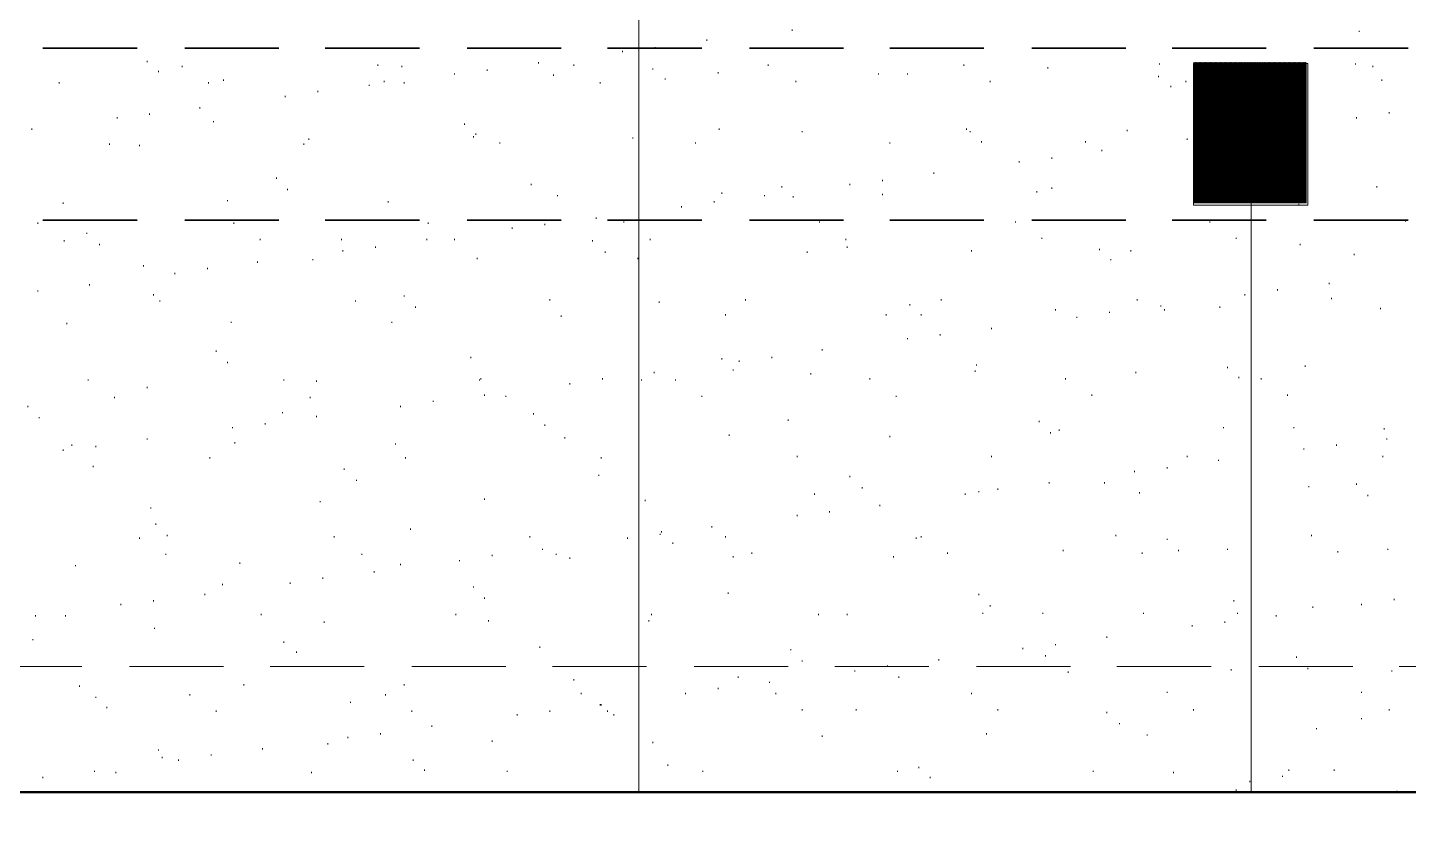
# Model space of a CAD drawing. Header units: inches. Extents: x 5 to 516, y -193 to 129.
# Drawn here: x 52.475 to 56.143, y -55.033 to -52.918 of the extents above; entities that cross this region are included whole.
import ezdxf

# ---------------------------------------------------------------- set-up
doc = ezdxf.new("R2010")
doc.units = ezdxf.units.IN
doc.header["$MEASUREMENT"] = 0
doc.layers.add('PDF4_Geometry', color=7, linetype='Continuous')

msp = doc.modelspace()

# ---------------------------------------------------------------- linework, layer by layer
at = {"layer": 'PDF4_Geometry', "lineweight": 15}
for points in [[(54.0987505, -54.9496512), (54.0987505, -46.9696506)], [(54.505421, -52.9263153), (54.505421, -52.9229787)], [(56.0120875, -52.9296451), (56.0120875, -52.9263153)], [(54.1420855, -52.97298), (54.1420855, -52.9696503)], [(54.27875, -52.9529809), (54.27875, -52.9496511)], [(52.7920826, -53.0096486), (52.7920826, -53.006312)], [(54.0554155, -52.982983), (54.0554155, -52.9796465)], [(52.8220848, -53.0363142), (52.8220848, -53.0329844)], [(52.885419, -53.0229814), (52.885419, -53.0196448)], [(53.4054182, -53.0196448), (53.4054182, -53.016315)], [(53.4687523, -53.0229814), (53.4687523, -53.0196448)], [(53.6087534, -53.0429806), (53.6087534, -53.0396508)], [(53.6954166, -53.0329844), (53.6954166, -53.0296478)], [(53.8320879, -53.0129784), (53.8320879, -53.0096486)], [(53.8720863, -53.0463172), (53.8720863, -53.0429806)], [(53.9254174, -53.0196448), (53.9254174, -53.016315)], [(54.1354191, -53.0296478), (54.1354191, -53.0263112)], [(54.3087521, -53.0396508), (54.3087521, -53.0363142)], [(54.4420868, -53.0196448), (54.4420868, -53.016315)], [(54.7354218, -53.0429806), (54.7354218, -53.0396508)], [(54.8120888, -53.0429806), (54.8120888, -53.0396508)], [(54.9620861, -53.0196448), (54.9620861, -53.016315)], [(55.1854205, -53.0263112), (55.1854205, -53.0229814)], [(55.4820853, -53.016315), (55.4820853, -53.0129784)], [(55.6220864, -53.0196448), (55.6220864, -53.016315)], [(56.0020845, -53.016315), (56.0020845, -53.0129784)], [(56.0487493, -53.0229814), (56.0487493, -53.0196448)], [(52.558752, -53.0663164), (52.558752, -53.0629798)], [(52.9554195, -53.0663164), (52.9554195, -53.0629798)], [(52.9954179, -53.05965), (52.9954179, -53.0563134)], [(53.3820824, -53.0729828), (53.3820824, -53.0696462)], [(53.4220876, -53.0629798), (53.4220876, -53.05965)], [(53.4754187, -53.0663164), (53.4754187, -53.0629798)], [(53.9954179, -53.0663164), (53.9954179, -53.0629798)], [(54.168751, -53.0563134), (54.168751, -53.0529836)], [(54.5154172, -53.0629798), (54.5154172, -53.05965)], [(55.0320866, -53.0629798), (55.0320866, -53.05965)], [(55.4787555, -53.049647), (55.4787555, -53.0463172)], [(55.5120874, -53.0763126), (55.5120874, -53.0729828)], [(55.5520858, -53.0629798), (55.5520858, -53.05965)], [(56.072085, -53.05965), (56.072085, -53.0563134)], [(53.1587548, -53.1029782), (53.1587548, -53.0996484)], [(53.2454179, -53.0896454), (53.2454179, -53.0863156)], [(55.7654173, -53.3063134), (55.7654173, -53.0963134), (55.6820839, -53.0963134), (55.6820839, -53.3063134)], [(52.798749, -53.1496497), (52.798749, -53.1463132)], [(52.9320837, -53.1329803), (52.9320837, -53.1296505)], [(56.0920843, -53.1463132), (56.0920843, -53.1429833)], [(52.4854217, -53.1896481), (52.4854217, -53.1863115)], [(52.7120859, -53.1596459), (52.7120859, -53.1563161)], [(52.9687523, -53.1696489), (52.9687523, -53.1663123)], [(53.635419, -53.1763153), (53.635419, -53.1729787)], [(54.3120887, -53.1896481), (54.3120887, -53.1863115)], [(54.9687525, -53.1896481), (54.9687525, -53.1863115)], [(55.3954222, -53.1929779), (55.3954222, -53.1896481)], [(55.7787501, -53.1896481), (55.7787501, -53.1863115)], [(55.8454208, -53.1763153), (55.8454208, -53.1729787)], [(56.0054211, -53.1596459), (56.0054211, -53.1563161)], [(52.6920867, -53.2296465), (52.6920867, -53.2263167)], [(53.2087493, -53.2296465), (53.2087493, -53.2263167)], [(53.2220821, -53.2163137), (53.2220821, -53.2129839)], [(53.6587548, -53.2096473), (53.6587548, -53.2063175)], [(53.6654212, -53.2029809), (53.6654212, -53.1996511)], [(53.7287554, -53.2263167), (53.7287554, -53.2229801)], [(54.0820879, -53.2129839), (54.0820879, -53.2096473)], [(54.2487546, -53.2263167), (54.2487546, -53.2229801)], [(54.5320866, -53.1963145), (54.5320866, -53.1929779)], [(54.7654172, -53.2263167), (54.7654172, -53.2229801)], [(54.9787555, -53.1963145), (54.9787555, -53.1929779)], [(55.0087509, -53.2229801), (55.0087509, -53.2196503)], [(55.2854164, -53.2229801), (55.2854164, -53.2196503)], [(55.5554156, -53.2163137), (55.5554156, -53.2129839)], [(55.6420856, -53.2063175), (55.6420856, -53.2029809)], [(55.6554183, -53.2096473), (55.6554183, -53.2063175)], [(55.7254189, -53.1996511), (55.7254189, -54.9496512)], [(55.8054156, -53.2229801), (55.8054156, -53.2196503)], [(52.7720835, -53.2329831), (52.7720835, -53.2296465)], [(55.1954167, -53.2663151), (55.1954167, -53.2629784)], [(55.3287514, -53.2463158), (55.3287514, -53.2429793)], [(55.1087535, -53.2763112), (55.1087535, -53.2729814)], [(53.135419, -53.3196462), (53.135419, -53.3163164)], [(53.8120887, -53.3363156), (53.8120887, -53.332979)], [(54.6587549, -53.3363156), (54.6587549, -53.332979)], [(54.745418, -53.3263126), (54.745418, -53.3229828)], [(54.8820825, -53.3063134), (54.8820825, -53.3029836)], [(53.1654212, -53.3496484), (53.1654212, -53.3463118)], [(53.8820824, -53.3663178), (53.8820824, -53.3629812)], [(54.3187551, -53.3596446), (54.3187551, -53.3563148)], [(54.4320839, -53.3663178), (54.4320839, -53.3629812)], [(54.4787554, -53.342982), (54.4787554, -53.3396454)], [(54.5087508, -53.3696476), (54.5087508, -53.3663178)], [(54.745418, -53.3629812), (54.745418, -53.3596446)], [(55.1554183, -53.3563148), (55.1554183, -53.3529782)], [(55.1954167, -53.3463118), (55.1954167, -53.342982)], [(55.6320826, -53.342982), (55.6320826, -53.3396454)], [(55.822085, -53.3629812), (55.822085, -53.3596446)], [(56.0587523, -53.342982), (56.0587523, -53.3396454)], [(52.568755, -53.386317), (52.568755, -53.3829803)], [(53.0054209, -53.3796506), (53.0054209, -53.376314)], [(53.4320838, -53.3829803), (53.4320838, -53.3796506)], [(54.212086, -53.3963132), (54.212086, -53.3929833)], [(54.2987491, -53.3829803), (54.2987491, -53.3796506)], [(55.8520872, -53.3896467), (55.8520872, -53.386317)], [(52.5020842, -53.4396481), (52.5020842, -53.4363115)], [(53.0220835, -53.4396481), (53.0220835, -53.4363115)], [(53.5387529, -53.4396481), (53.5387529, -53.4363115)], [(53.8487505, -53.4429779), (53.8487505, -53.4396481)], [(53.9854218, -53.4263153), (53.9854218, -53.4229787)], [(54.0587521, -53.4363115), (54.0587521, -53.4329817)], [(54.5787513, -53.4363115), (54.5787513, -53.4329817)], [(55.0987506, -53.4363115), (55.0987506, -53.4329817)], [(55.61542, -53.4363115), (55.61542, -53.4329817)], [(56.1354192, -53.4329817), (56.1354192, -53.4296451)], [(52.5720848, -53.4863129), (52.5720848, -53.4829831)], [(52.6320823, -53.4663137), (52.6320823, -53.4629839)], [(53.092084, -53.4829831), (53.092084, -53.4796465)], [(53.3087521, -53.4829831), (53.3087521, -53.4796465)], [(53.5354163, -53.4829831), (53.5354163, -53.4796465)], [(53.6087534, -53.4829831), (53.6087534, -53.4796465)], [(53.7620873, -53.4529809), (53.7620873, -53.4496511)], [(53.9754188, -53.4863129), (53.9754188, -53.4829831)], [(54.1287527, -53.4829831), (54.1287527, -53.4796465)], [(54.6487519, -53.4829831), (54.6487519, -53.4796465)], [(55.1687511, -53.4796465), (55.1687511, -53.4763167)], [(55.6854205, -53.4796465), (55.6854205, -53.4763167)], [(52.6654211, -53.4963159), (52.6654211, -53.4929793)], [(53.3120887, -53.5129785), (53.3120887, -53.5096487)], [(53.3987518, -53.5029823), (53.3987518, -53.4996457)], [(54.0087508, -53.5163151), (54.0087508, -53.5129785)], [(54.5454194, -53.5163151), (54.5454194, -53.5129785)], [(54.6520885, -53.5029823), (54.6520885, -53.4996457)], [(54.9820852, -53.5129785), (54.9820852, -53.5096487)], [(55.322085, -53.5096487), (55.322085, -53.5063121)], [(55.4054183, -53.5129785), (55.4054183, -53.5096487)], [(55.855417, -53.4963159), (55.855417, -53.4929793)], [(55.9987547, -53.5229815), (55.9987547, -53.5196449)], [(52.7820865, -53.5529836), (52.7820865, -53.549647)], [(52.9520829, -53.55965), (52.9520829, -53.5563134)], [(53.0854176, -53.5429806), (53.0854176, -53.5396509)], [(53.2320851, -53.5363142), (53.2320851, -53.5329845)], [(53.668751, -53.5329845), (53.668751, -53.5296479)], [(54.0954207, -53.5329845), (54.0954207, -53.5296479)], [(55.3520872, -53.5363142), (55.3520872, -53.5329845)], [(52.8654198, -53.5729828), (52.8654198, -53.5696462)], [(52.5020842, -53.6196476), (52.5020842, -53.6163178)], [(52.6387487, -53.6029782), (52.6387487, -53.5996484)], [(52.808752, -53.6296506), (52.808752, -53.626314)], [(53.4754187, -53.6329804), (53.4754187, -53.6296506)], [(55.7087495, -53.6296506), (55.7087495, -53.626314)], [(55.7954195, -53.6163178), (55.7954195, -53.6129812)], [(55.932084, -53.5996484), (55.932084, -53.5963118)], [(52.8254214, -53.6463132), (52.8254214, -53.6429834)], [(53.3454206, -53.6463132), (53.3454206, -53.6429834)], [(53.5054209, -53.6629825), (53.5054209, -53.659646)], [(53.8620833, -53.6429834), (53.8620833, -53.6396468)], [(54.1520885, -53.6496498), (54.1520885, -53.6463132)], [(54.3820825, -53.6429834), (54.3820825, -53.6396468)], [(54.8187552, -53.6563161), (54.8187552, -53.6529796)], [(54.9020885, -53.6429834), (54.9020885, -53.6396468)], [(55.2054197, -53.669649), (55.2054197, -53.6663124)], [(55.4220877, -53.6429834), (55.4220877, -53.6396468)], [(55.4854219, -53.659646), (55.4854219, -53.6563161)], [(55.4954181, -53.669649), (55.4954181, -53.6663124)], [(55.6420856, -53.6629825), (55.6420856, -53.659646)], [(55.9387504, -53.6396468), (55.9387504, -53.636317)], [(56.0687553, -53.6663124), (56.0687553, -53.6629825)], [(52.5787512, -53.7063175), (52.5787512, -53.7029809)], [(53.0154171, -53.7029809), (53.0154171, -53.6996511)], [(53.4420867, -53.7029809), (53.4420867, -53.6996511)], [(53.8920854, -53.6863115), (53.8920854, -53.6829818)], [(54.3287513, -53.6829818), (54.3287513, -53.6796451)], [(54.755421, -53.6829818), (54.755421, -53.6796451)], [(54.8487506, -53.6829818), (54.8487506, -53.6796451)], [(55.2620874, -53.6896481), (55.2620874, -53.6863115)], [(55.3487506, -53.6763154), (55.3487506, -53.6729788)], [(54.8987519, -53.7363129), (54.8987519, -53.7329831)], [(55.0354164, -53.7196503), (55.0354164, -53.7163137)], [(52.9754187, -53.7796479), (52.9754187, -53.7763113)], [(54.5854177, -53.7763113), (54.5854177, -53.7729815)], [(54.8120888, -53.7463159), (54.8120888, -53.7429793)], [(53.0054209, -53.80965), (53.0054209, -53.8063134)], [(53.6520884, -53.7963173), (53.6520884, -53.7929807)], [(54.3187551, -53.799647), (54.3187551, -53.7963173)], [(54.3654199, -53.8063134), (54.3654199, -53.8029837)], [(54.452083, -53.7963173), (54.452083, -53.7929807)], [(54.995418, -53.8163164), (54.995418, -53.8129799)], [(53.678754, -53.8529782), (53.678754, -53.8496484)], [(54.0020843, -53.8529782), (54.0020843, -53.8496484)], [(54.1387488, -53.8363157), (54.1387488, -53.832979)], [(54.3487505, -53.8296492), (54.3487505, -53.8263127)], [(54.5554155, -53.8396454), (54.5554155, -53.8363157)], [(54.7120861, -53.8529782), (54.7120861, -53.8496484)], [(54.9920882, -53.832979), (54.9920882, -53.8296492)], [(55.2320853, -53.8529782), (55.2320853, -53.8496484)], [(55.4187511, -53.8363157), (55.4187511, -53.832979)], [(55.6620847, -53.8229828), (55.6620847, -53.8196463)], [(55.6920869, -53.8496484), (55.6920869, -53.8463118)], [(55.7520845, -53.8529782), (55.7520845, -53.8496484)], [(55.8687498, -53.8196463), (55.8687498, -53.8163164)], [(52.6354189, -53.8563148), (52.6354189, -53.8529782)], [(52.7920826, -53.876314), (52.7920826, -53.8729842)], [(53.1554181, -53.8563148), (53.1554181, -53.8529782)], [(53.2420881, -53.8596446), (53.2420881, -53.8563148)], [(53.6754174, -53.8563148), (53.6754174, -53.8529782)], [(53.9154212, -53.8663178), (53.9154212, -53.8629812)], [(54.1054169, -53.8563148), (54.1054169, -53.8529782)], [(54.1954166, -53.8563148), (54.1954166, -53.8529782)], [(52.4754187, -53.9263154), (52.4754187, -53.9229788)], [(52.7054195, -53.9029796), (52.7054195, -53.8996498)], [(53.2254187, -53.9029796), (53.2254187, -53.8996498)], [(53.4654157, -53.9263154), (53.4654157, -53.9229788)], [(53.5520857, -53.9129826), (53.5520857, -53.909646)], [(53.6887502, -53.8963132), (53.6887502, -53.8929834)], [(53.7454179, -53.8996498), (53.7454179, -53.8963132)], [(54.2654172, -53.8996498), (54.2654172, -53.8963132)], [(54.7820866, -53.8996498), (54.7820866, -53.8963132)], [(55.3020858, -53.8963132), (55.3020858, -53.8929834)], [(55.822085, -53.8963132), (55.822085, -53.8929834)], [(52.5054208, -53.9563176), (52.5054208, -53.9529809)], [(53.1520884, -53.9429779), (53.1520884, -53.9396482)], [(53.2420881, -53.9529809), (53.2420881, -53.9496512)], [(53.8187551, -53.9463146), (53.8187551, -53.9429779)], [(54.495418, -53.9629839), (54.495418, -53.9596473)], [(53.0187536, -53.9829831), (53.0187536, -53.9796466)], [(53.1054168, -53.9729801), (53.1054168, -53.9696503)], [(53.8487505, -53.9763167), (53.8487505, -53.9729801)], [(55.1620847, -53.9663137), (55.1620847, -53.9629839)], [(55.1920869, -53.9963159), (55.1920869, -53.9929793)], [(55.2154159, -53.9896495), (55.2154159, -53.9863129)], [(55.6520886, -53.9829831), (55.6520886, -53.9796466)], [(55.8387544, -53.9829831), (55.8387544, -53.9796466)], [(56.0787514, -53.9863129), (56.0787514, -53.9829831)], [(52.592084, -54.0296479), (52.592084, -54.0263113)], [(52.6554181, -54.0329845), (52.6554181, -54.0296479)], [(52.7920826, -54.0129785), (52.7920826, -54.0096487)], [(53.02542, -54.0229815), (53.02542, -54.0196449)], [(53.452083, -54.0263113), (53.452083, -54.0229815)], [(53.9020884, -54.0096487), (53.9020884, -54.0063121)], [(54.3387543, -54.0029823), (54.3387543, -53.9996457)], [(54.7654172, -54.0063121), (54.7654172, -54.0029823)], [(55.9520832, -54.0296479), (55.9520832, -54.0263113)], [(56.0854178, -54.0129785), (56.0854178, -54.0096487)], [(52.568755, -54.0429807), (52.568755, -54.0396509)], [(52.9587493, -54.0629799), (52.9587493, -54.0596501)], [(53.4787553, -54.0629799), (53.4787553, -54.0596501)], [(53.9987546, -54.0629799), (53.9987546, -54.0596501)], [(54.5187538, -54.0596501), (54.5187538, -54.0563135)], [(55.0354164, -54.0596501), (55.0354164, -54.0563135)], [(55.5554156, -54.0596501), (55.5554156, -54.0563135)], [(55.638749, -54.0696463), (55.638749, -54.0663165)], [(55.86542, -54.0396509), (55.86542, -54.0363143)], [(56.0754217, -54.0596501), (56.0754217, -54.0563135)], [(52.6487517, -54.0863157), (52.6487517, -54.0829791)], [(53.3154184, -54.0929821), (53.3154184, -54.0896455)], [(53.9920882, -54.1096446), (53.9920882, -54.1063148)], [(55.4154213, -54.0996485), (55.4154213, -54.0963118)], [(55.5020844, -54.0896455), (55.5020844, -54.0863157)], [(53.3487504, -54.1229842), (53.3487504, -54.1196476)], [(54.6587549, -54.1129812), (54.6587549, -54.1096446)], [(54.6920868, -54.1429834), (54.6920868, -54.1396468)], [(55.0520858, -54.1463132), (55.0520858, -54.1429834)], [(55.1887503, -54.1296506), (55.1887503, -54.126314)], [(55.3354178, -54.1296506), (55.3354178, -54.126314)], [(55.8787528, -54.1396468), (55.8787528, -54.136317)], [(56.0054211, -54.1329804), (56.0054211, -54.1296506)], [(53.2520843, -54.1796452), (53.2520843, -54.1763154)], [(53.6887502, -54.1729788), (53.6887502, -54.169649)], [(54.1154199, -54.1763154), (54.1154199, -54.1729788)], [(54.5654185, -54.159646), (54.5654185, -54.1563162)], [(54.9654158, -54.159646), (54.9654158, -54.1563162)], [(55.0020844, -54.1529796), (55.0020844, -54.1496498)], [(55.4287541, -54.1563162), (55.4287541, -54.1529796)], [(56.0354165, -54.1629826), (56.0354165, -54.159646)], [(52.8020856, -54.1963146), (52.8020856, -54.192978)], [(54.5187538, -54.2163137), (54.5187538, -54.212984)], [(54.6054169, -54.2063176), (54.6054169, -54.202981)], [(54.7387516, -54.1896482), (54.7387516, -54.1863116)], [(52.8154184, -54.2396495), (52.8154184, -54.236313)], [(53.4920881, -54.2529824), (53.4920881, -54.2496457)], [(54.2920827, -54.2463159), (54.2920827, -54.2429794)], [(52.7720835, -54.2763113), (52.7720835, -54.2729815)], [(52.8454206, -54.2696449), (52.8454206, -54.2663151)], [(53.2887529, -54.2729815), (53.2887529, -54.2696449)], [(53.8087521, -54.2729815), (53.8087521, -54.2696449)], [(54.0687551, -54.2763113), (54.0687551, -54.2729815)], [(54.1554182, -54.2663151), (54.1554182, -54.2629785)], [(54.1587548, -54.2596487), (54.1587548, -54.2563121)], [(54.1887502, -54.2896509), (54.1887502, -54.2863143)], [(54.3287513, -54.2729815), (54.3287513, -54.2696449)], [(54.8354177, -54.2763113), (54.8354177, -54.2729815)], [(54.8487506, -54.2729815), (54.8487506, -54.2696449)], [(55.36542, -54.2696449), (55.36542, -54.2663151)], [(55.5020844, -54.2796479), (55.5020844, -54.2763113)], [(55.8854192, -54.2696449), (55.8854192, -54.2663151)], [(52.842084, -54.3196463), (52.842084, -54.3163165)], [(53.3620832, -54.3196463), (53.3620832, -54.3163165)], [(53.7087494, -54.3229829), (53.7087494, -54.3196463)], [(53.8420841, -54.3063135), (53.8420841, -54.3029837)], [(53.8787527, -54.3196463), (53.8787527, -54.3163165)], [(53.9154212, -54.3296493), (53.9154212, -54.3263127)], [(54.3487505, -54.3263127), (54.3487505, -54.3229829)], [(54.3987519, -54.3163165), (54.3987519, -54.3129799)], [(54.7754202, -54.3263127), (54.7754202, -54.3229829)], [(54.9187511, -54.3163165), (54.9187511, -54.3129799)], [(55.2254189, -54.3096501), (55.2254189, -54.3063135)], [(55.4354205, -54.3163165), (55.4354205, -54.3129799)], [(55.5320867, -54.3096501), (55.5320867, -54.3063135)], [(55.6620847, -54.3063135), (55.6620847, -54.3029837)], [(55.9554198, -54.3129799), (55.9554198, -54.3096501)], [(56.0887544, -54.3063135), (56.0887544, -54.3029837)], [(52.6020869, -54.3496485), (52.6020869, -54.3463119)], [(53.0387529, -54.3429821), (53.0387529, -54.3396455)], [(53.395422, -54.3663179), (53.395422, -54.3629813)], [(53.4654157, -54.3463119), (53.4654157, -54.3429821)], [(53.6220862, -54.3363157), (53.6220862, -54.3329791)], [(52.9920881, -54.3996498), (52.9920881, -54.3963133)], [(53.1720875, -54.3963133), (53.1720875, -54.3929834)], [(53.2587507, -54.3829804), (53.2587507, -54.3796506)], [(52.9454165, -54.4263154), (52.9454165, -54.4229788)], [(53.6587548, -54.4063162), (53.6587548, -54.4029796)], [(53.6887502, -54.4363116), (53.6887502, -54.4329818)], [(54.3354177, -54.4229788), (54.3354177, -54.419649)], [(55.0020844, -54.4263154), (55.0020844, -54.4229788)], [(56.1054171, -54.4396482), (56.1054171, -54.4363116)], [(52.7220821, -54.452981), (52.7220821, -54.4496512)], [(52.808752, -54.442978), (52.808752, -54.4396482)], [(55.0120874, -54.4763168), (55.0120874, -54.4729802)], [(55.0320866, -54.4563176), (55.0320866, -54.452981)], [(55.1720877, -54.4763168), (55.1720877, -54.4729802)], [(55.4387503, -54.4763168), (55.4387503, -54.4729802)], [(55.6787541, -54.442978), (55.6787541, -54.4396482)], [(55.6887504, -54.4763168), (55.6887504, -54.4729802)], [(55.888749, -54.4596474), (55.888749, -54.4563176)], [(56.0187539, -54.452981), (56.0187539, -54.4496512)], [(52.4954178, -54.4829832), (52.4954178, -54.4796466)], [(52.5754214, -54.4829832), (52.5754214, -54.4796466)], [(53.0954206, -54.4796466), (53.0954206, -54.4763168)], [(53.2620873, -54.4996458), (53.2620873, -54.4963159)], [(53.6120832, -54.4796466), (53.6120832, -54.4763168)], [(53.6987532, -54.4963159), (53.6987532, -54.4929794)], [(54.1254161, -54.4963159), (54.1254161, -54.4929794)], [(54.1320824, -54.4796466), (54.1320824, -54.4763168)], [(54.5754215, -54.4796466), (54.5754215, -54.4763168)], [(54.6520885, -54.4796466), (54.6520885, -54.4763168)], [(55.5687552, -54.5096488), (55.5687552, -54.5063122)], [(55.6554183, -54.4996458), (55.6554183, -54.4963159)], [(55.7920829, -54.4829832), (55.7920829, -54.4796466)], [(52.4887514, -54.5463173), (52.4887514, -54.5429807)], [(52.8120886, -54.5163152), (52.8120886, -54.5129785)], [(55.3420842, -54.5396509), (55.3420842, -54.5363143)], [(53.1554181, -54.5529837), (53.1554181, -54.5496471)], [(53.1887502, -54.5796493), (53.1887502, -54.5763127)], [(53.8354176, -54.5663165), (53.8354176, -54.5629799)], [(54.5020844, -54.5729829), (54.5020844, -54.5696463)], [(55.1187498, -54.5696463), (55.1187498, -54.5663165)], [(55.2054197, -54.5596501), (55.2054197, -54.5563135)], [(52.6187496, -54.6163179), (52.3687495, -54.6163179)], [(52.9954179, -54.6163179), (52.7454179, -54.6163179)], [(53.3687496, -54.6163179), (53.1187496, -54.6163179)], [(53.7454179, -54.6163179), (53.4954179, -54.6163179)], [(54.1187497, -54.6163179), (53.8687497, -54.6163179)], [(54.495418, -54.6163179), (54.245418, -54.6163179)], [(54.5320866, -54.6029783), (54.5320866, -54.5996485)], [(54.8687497, -54.6163179), (54.6187497, -54.6163179)], [(54.7587508, -54.6163179), (54.7587508, -54.6129813)], [(54.8954221, -54.5996485), (54.8954221, -54.5963119)], [(55.2454181, -54.6163179), (54.995418, -54.6163179)], [(55.1787541, -54.5896455), (55.1787541, -54.5863157)], [(55.6187498, -54.6163179), (55.3687498, -54.6163179)], [(55.9954181, -54.6163179), (55.7454181, -54.6163179)], [(55.8454208, -54.5929821), (55.8454208, -54.5896455)], [(55.8754162, -54.6229843), (55.8754162, -54.6196477)], [(56.3687499, -54.6163179), (56.1187498, -54.6163179)], [(53.9254174, -54.6529797), (53.9254174, -54.6496498)], [(54.3620833, -54.6463133), (54.3620833, -54.6429834)], [(54.4454166, -54.6596461), (54.4454166, -54.6563162)], [(54.6720877, -54.6296507), (54.6720877, -54.6263141)], [(54.788753, -54.6463133), (54.788753, -54.6429834)], [(55.2387516, -54.6329804), (55.2387516, -54.6296507)], [(55.6720877, -54.6263141), (55.6720877, -54.6229843)], [(56.0987507, -54.6296507), (56.0987507, -54.6263141)], [(52.6120832, -54.6696491), (52.6120832, -54.6663124)], [(52.9054181, -54.692978), (52.9054181, -54.6896482)], [(53.048749, -54.6663124), (53.048749, -54.6629826)], [(53.4254174, -54.692978), (53.4254174, -54.6896482)], [(53.4754187, -54.6663124), (53.4754187, -54.6629826)], [(53.9454166, -54.6896482), (53.9454166, -54.6863116)], [(54.2220822, -54.6896482), (54.2220822, -54.6863116)], [(54.3087521, -54.6763154), (54.3087521, -54.6729788)], [(54.462086, -54.6896482), (54.462086, -54.6863116)], [(54.9820852, -54.6896482), (54.9820852, -54.6863116)], [(55.5020844, -54.6863116), (55.5020844, -54.6829818)], [(56.0187539, -54.6863116), (56.0187539, -54.6829818)], [(52.6554181, -54.6996512), (52.6554181, -54.6963146)], [(52.6854203, -54.7263168), (52.6854203, -54.7229802)], [(53.3320878, -54.712984), (53.3320878, -54.7096474)], [(53.9954179, -54.7196504), (53.9954179, -54.7163138)], [(53.9987546, -54.7196504), (53.9987546, -54.7163138)], [(54.5320866, -54.7329832), (54.5320866, -54.7296466)], [(54.6754175, -54.7329832), (54.6754175, -54.7296466)], [(55.0520858, -54.7329832), (55.0520858, -54.7296466)], [(55.572085, -54.7329832), (55.572085, -54.7296466)], [(56.0920843, -54.7329832), (56.0920843, -54.7296466)], [(52.9754187, -54.736313), (52.9754187, -54.7329832)], [(53.4954179, -54.736313), (53.4954179, -54.7329832)], [(53.7754201, -54.746316), (53.7754201, -54.7429794)], [(53.8620833, -54.736313), (53.8620833, -54.7329832)], [(54.0154172, -54.736313), (54.0154172, -54.7329832)], [(54.0320866, -54.746316), (54.0320866, -54.7429794)], [(55.3420842, -54.7396496), (55.3420842, -54.736313)], [(55.3754162, -54.769645), (55.3754162, -54.7663152)], [(56.0187539, -54.7563122), (56.0187539, -54.7529824)], [(53.3254214, -54.8063135), (53.3254214, -54.8029837)], [(53.4120846, -54.7963173), (53.4120846, -54.7929807)], [(53.5487491, -54.7763113), (53.5487491, -54.7729816)], [(54.5854177, -54.8029837), (54.5854177, -54.7996471)], [(55.0220836, -54.7963173), (55.0220836, -54.7929807)], [(55.4487533, -54.7996471), (55.4487533, -54.7963173)], [(55.898752, -54.7829846), (55.898752, -54.779648)], [(52.8220848, -54.8396455), (52.8220848, -54.8363157)], [(53.0987504, -54.8363157), (53.0987504, -54.8329791)], [(53.2720835, -54.8229829), (53.2720835, -54.8196463)], [(53.7087494, -54.8163165), (53.7087494, -54.81298)], [(54.1354191, -54.8196463), (54.1354191, -54.8163165)], [(52.8320878, -54.8596447), (52.8320878, -54.8563149)], [(52.875416, -54.8663179), (52.875416, -54.8629813)], [(52.9620859, -54.8529783), (52.9620859, -54.8496485)], [(53.4987545, -54.8663179), (53.4987545, -54.8629813)], [(54.1754175, -54.8796507), (54.1754175, -54.8763141)], [(52.515417, -54.9129826), (52.515417, -54.9096461)], [(52.6520883, -54.8963133), (52.6520883, -54.8929835)], [(52.7087493, -54.8996499), (52.7087493, -54.8963133)], [(53.2287553, -54.8996499), (53.2287553, -54.8963133)], [(53.5287499, -54.8929835), (53.5287499, -54.8896469)], [(53.7487545, -54.8963133), (53.7487545, -54.8929835)], [(54.2687537, -54.8963133), (54.2687537, -54.8929835)], [(54.7854164, -54.8963133), (54.7854164, -54.8929835)], [(54.8420842, -54.8863171), (54.8420842, -54.8829805)], [(54.8720863, -54.9129826), (54.8720863, -54.9096461)], [(55.3054156, -54.8963133), (55.3054156, -54.8929835)], [(55.5187538, -54.8996499), (55.5187538, -54.8963133)], [(55.8087523, -54.9096461), (55.8087523, -54.9063162)], [(55.8254216, -54.8929835), (55.8254216, -54.8896469)], [(55.9454168, -54.8929835), (55.9454168, -54.8896469)], [(55.6854205, -54.9463146), (55.6854205, -54.942978)], [(55.7220823, -54.9229789), (55.7220823, -54.9196491)], [(56.1120834, -54.9496512), (56.1120834, -54.9463146)]]:
    msp.add_lwpolyline(points, dxfattribs=at)
at = {"layer": 'PDF4_Geometry', "lineweight": 35}
for points in [[(52.515417, -52.9729801), (52.765417, -52.9729801)], [(52.8920854, -52.9729801), (53.1420854, -52.9729801)], [(53.2654171, -52.9729801), (53.5154171, -52.9729801)], [(53.6420854, -52.9729801), (53.8920854, -52.9729801)], [(54.0154171, -52.9729801), (54.2654172, -52.9729801)], [(54.3920855, -52.9729801), (54.6420855, -52.9729801)], [(54.7654172, -52.9729801), (55.0154172, -52.9729801)], [(55.1420855, -52.9729801), (55.3920856, -52.9729801)], [(55.5154173, -52.9729801), (55.7654173, -52.9729801)], [(55.8920856, -52.9729801), (56.1420856, -52.9729801)], [(52.765417, -53.4296451), (52.515417, -53.4296451)], [(53.1420854, -53.4296451), (52.8920854, -53.4296451)], [(53.5154171, -53.4296451), (53.2654171, -53.4296451)], [(53.8920854, -53.4296451), (53.6420854, -53.4296451)], [(54.2654172, -53.4296451), (54.0154171, -53.4296451)], [(54.6420855, -53.4296451), (54.3920855, -53.4296451)], [(55.0154172, -53.4296451), (54.7654172, -53.4296451)], [(55.3920856, -53.4296451), (55.1420855, -53.4296451)], [(55.7654173, -53.4296451), (55.5154173, -53.4296451)], [(56.1420856, -53.4296451), (55.8920856, -53.4296451)]]:
    msp.add_lwpolyline(points, dxfattribs=at)
at = {"layer": 'PDF4_Geometry', "lineweight": 15}
msp.add_lwpolyline([(55.572085, -53.0129801), (55.572085, -53.3896468), (55.8754184, -53.3896468), (55.8754184, -53.0129801)], close=True, dxfattribs=at)
at = {"layer": 'PDF4_Geometry', "lineweight": 35}
for points in [[(55.5737533, -53.3846487), (55.5737533, -53.0113153), (55.5737533, -53.3846487)], [(55.5770831, -53.3846487), (55.5770831, -53.0113153), (55.5770831, -53.3846487)], [(55.5804197, -53.3846487), (55.5804197, -53.0113153), (55.5804197, -53.3846487)], [(55.5837495, -53.3846487), (55.5837495, -53.0113153), (55.5837495, -53.3846487)], [(55.5870861, -53.3846487), (55.5870861, -53.0113153), (55.5870861, -53.3846487)], [(55.5904227, -53.3846487), (55.5904227, -53.0113153), (55.5904227, -53.3846487)], [(55.5937525, -53.3846487), (55.5937525, -53.0113153), (55.5937525, -53.3846487)], [(55.5970823, -53.3846487), (55.5970823, -53.0113153), (55.5970823, -53.3846487)], [(55.6004189, -53.3846487), (55.6004189, -53.0113153), (55.6004189, -53.3846487)], [(55.6037555, -53.3846487), (55.6037555, -53.0113153), (55.6037555, -53.3846487)], [(55.6070853, -53.3846487), (55.6070853, -53.0113153), (55.6070853, -53.3846487)], [(55.6104151, -53.3846487), (55.6104151, -53.0113153), (55.6104151, -53.3846487)], [(55.6137517, -53.3846487), (55.6137517, -53.0113153), (55.6137517, -53.3846487)], [(55.6170883, -53.3846487), (55.6170883, -53.0113153), (55.6170883, -53.3846487)], [(55.6204181, -53.3846487), (55.6204181, -53.0113153), (55.6204181, -53.3846487)], [(55.6237547, -53.3846487), (55.6237547, -53.0113153), (55.6237547, -53.3846487)], [(55.6270845, -53.3846487), (55.6270845, -53.0113153), (55.6270845, -53.3846487)], [(55.6304211, -53.3846487), (55.6304211, -53.0113153), (55.6304211, -53.3846487)], [(55.6337509, -53.3846487), (55.6337509, -53.0113153), (55.6337509, -53.3846487)], [(55.6370875, -53.3846487), (55.6370875, -53.0113153), (55.6370875, -53.3846487)], [(55.6404173, -53.3846487), (55.6404173, -53.0113153), (55.6404173, -53.3846487)], [(55.6437539, -53.3846487), (55.6437539, -53.0113153), (55.6437539, -53.3846487)], [(55.6470837, -53.3846487), (55.6470837, -53.0113153), (55.6470837, -53.3846487)], [(55.6504203, -53.3846487), (55.6504203, -53.0113153), (55.6504203, -53.3846487)], [(55.6537501, -53.3846487), (55.6537501, -53.0113153), (55.6537501, -53.3846487)], [(55.6570867, -53.3846487), (55.6570867, -53.0113153), (55.6570867, -53.3846487)], [(55.6604165, -53.3846487), (55.6604165, -53.0113153), (55.6604165, -53.3846487)], [(55.6637531, -53.3846487), (55.6637531, -53.0113153), (55.6637531, -53.3846487)], [(55.6670829, -53.3846487), (55.6670829, -53.0113153), (55.6670829, -53.3846487)], [(55.6704194, -53.3846487), (55.6704194, -53.0113153), (55.6704194, -53.3846487)], [(55.673756, -53.3846487), (55.673756, -53.0113153), (55.673756, -53.3846487)], [(55.6770858, -53.3846487), (55.6770858, -53.0113153), (55.6770858, -53.3846487)], [(55.6804157, -53.3846487), (55.6804157, -53.0113153), (55.6804157, -53.3846487)], [(55.6837522, -53.3846487), (55.6837522, -53.0113153), (55.6837522, -53.3846487)], [(55.6870888, -53.3846487), (55.6870888, -53.0113153), (55.6870888, -53.3846487)], [(55.6904186, -53.3846487), (55.6904186, -53.0113153), (55.6904186, -53.3846487)], [(55.6937484, -53.3846487), (55.6937484, -53.0113153), (55.6937484, -53.3846487)], [(55.697085, -53.3846487), (55.697085, -53.0113153), (55.697085, -53.3846487)], [(55.7004216, -53.3846487), (55.7004216, -53.0113153), (55.7004216, -53.3846487)], [(55.7037514, -53.3846487), (55.7037514, -53.0113153), (55.7037514, -53.3846487)], [(55.707088, -53.3846487), (55.707088, -53.0113153), (55.707088, -53.3846487)], [(55.7104178, -53.3846487), (55.7104178, -53.0113153), (55.7104178, -53.3846487)], [(55.7137544, -53.3846487), (55.7137544, -53.0113153), (55.7137544, -53.3846487)], [(55.7170842, -53.3846487), (55.7170842, -53.0113153), (55.7170842, -53.3846487)], [(55.7204208, -53.3846487), (55.7204208, -53.0113153), (55.7204208, -53.3846487)], [(55.7237506, -53.3846487), (55.7237506, -53.0113153), (55.7237506, -53.3846487)], [(55.7270872, -53.3846487), (55.7270872, -53.0113153), (55.7270872, -53.3846487)], [(55.730417, -53.3846487), (55.730417, -53.0113153), (55.730417, -53.3846487)], [(55.7337536, -53.3846487), (55.7337536, -53.0113153), (55.7337536, -53.3846487)], [(55.7370834, -53.3846487), (55.7370834, -53.0113153), (55.7370834, -53.3846487)], [(55.74042, -53.3846487), (55.74042, -53.0113153), (55.74042, -53.3846487)], [(55.7437498, -53.3846487), (55.7437498, -53.0113153), (55.7437498, -53.3846487)], [(55.7470864, -53.3846487), (55.7470864, -53.0113153), (55.7470864, -53.3846487)], [(55.7504162, -53.3846487), (55.7504162, -53.0113153), (55.7504162, -53.3846487)], [(55.7537528, -53.3846487), (55.7537528, -53.0113153), (55.7537528, -53.3846487)], [(55.7570894, -53.3846487), (55.7570894, -53.0113153), (55.7570894, -53.3846487)], [(55.7604192, -53.3846487), (55.7604192, -53.0113153), (55.7604192, -53.3846487)], [(55.763749, -53.3846487), (55.763749, -53.0113153), (55.763749, -53.3846487)], [(55.7670856, -53.3846487), (55.7670856, -53.0113153), (55.7670856, -53.3846487)], [(55.7704222, -53.3846487), (55.7704222, -53.0113153), (55.7704222, -53.3846487)], [(55.773752, -53.3846487), (55.773752, -53.0113153), (55.773752, -53.3846487)], [(55.7770818, -53.3846487), (55.7770818, -53.0113153), (55.7770818, -53.3846487)], [(55.7804184, -53.3846487), (55.7804184, -53.0113153), (55.7804184, -53.3846487)], [(55.783755, -53.3846487), (55.783755, -53.0113153), (55.783755, -53.3846487)], [(55.7870848, -53.3846487), (55.7870848, -53.0113153), (55.7870848, -53.3846487)], [(55.7904214, -53.3846487), (55.7904214, -53.0113153), (55.7904214, -53.3846487)], [(55.7937512, -53.3846487), (55.7937512, -53.0113153), (55.7937512, -53.3846487)], [(55.7970878, -53.3846487), (55.7970878, -53.0113153), (55.7970878, -53.3846487)], [(55.8004176, -53.3846487), (55.8004176, -53.0113153), (55.8004176, -53.3846487)], [(55.8037541, -53.3846487), (55.8037541, -53.0113153), (55.8037541, -53.3846487)], [(55.807084, -53.3846487), (55.807084, -53.0113153), (55.807084, -53.3846487)], [(55.8104205, -53.3846487), (55.8104205, -53.0113153), (55.8104205, -53.3846487)], [(55.8137504, -53.3846487), (55.8137504, -53.0113153), (55.8137504, -53.3846487)], [(55.8170869, -53.3846487), (55.8170869, -53.0113153), (55.8170869, -53.3846487)], [(55.8204167, -53.3846487), (55.8204167, -53.0113153), (55.8204167, -53.3846487)], [(55.8237533, -53.3846487), (55.8237533, -53.0113153), (55.8237533, -53.3846487)], [(55.8270831, -53.3846487), (55.8270831, -53.0113153), (55.8270831, -53.3846487)], [(55.8304197, -53.3846487), (55.8304197, -53.0113153), (55.8304197, -53.3846487)], [(55.8337495, -53.3846487), (55.8337495, -53.0113153), (55.8337495, -53.3846487)], [(55.8370861, -53.3846487), (55.8370861, -53.0113153), (55.8370861, -53.3846487)], [(55.8404227, -53.3846487), (55.8404227, -53.0113153), (55.8404227, -53.3846487)], [(55.8437525, -53.3846487), (55.8437525, -53.0113153), (55.8437525, -53.3846487)], [(55.8470823, -53.3846487), (55.8470823, -53.0113153), (55.8470823, -53.3846487)], [(55.8504189, -53.3846487), (55.8504189, -53.0113153), (55.8504189, -53.3846487)], [(55.8537555, -53.3846487), (55.8537555, -53.0113153), (55.8537555, -53.3846487)], [(55.8570853, -53.3846487), (55.8570853, -53.0113153), (55.8570853, -53.3846487)], [(55.8604151, -53.3846487), (55.8604151, -53.0113153), (55.8604151, -53.3846487)], [(55.8637517, -53.3846487), (55.8637517, -53.0113153), (55.8637517, -53.3846487)], [(55.8670883, -53.3846487), (55.8670883, -53.0113153), (55.8670883, -53.3846487)], [(55.8704181, -53.3846487), (55.8704181, -53.0113153), (55.8704181, -53.3846487)]]:
    msp.add_lwpolyline(points, close=True, dxfattribs=at)
at = {"layer": 'PDF4_Geometry', "lineweight": 50}
msp.add_lwpolyline([(29.0987485, -55.1163179), (29.0987485, -54.9496512), (75.5987522, -54.9496512), (75.5987522, -55.1163179), (75.4320855, -55.1163179), (75.4320855, -55.9529846)], dxfattribs=at)

doc.saveas('drawing.dxf')
